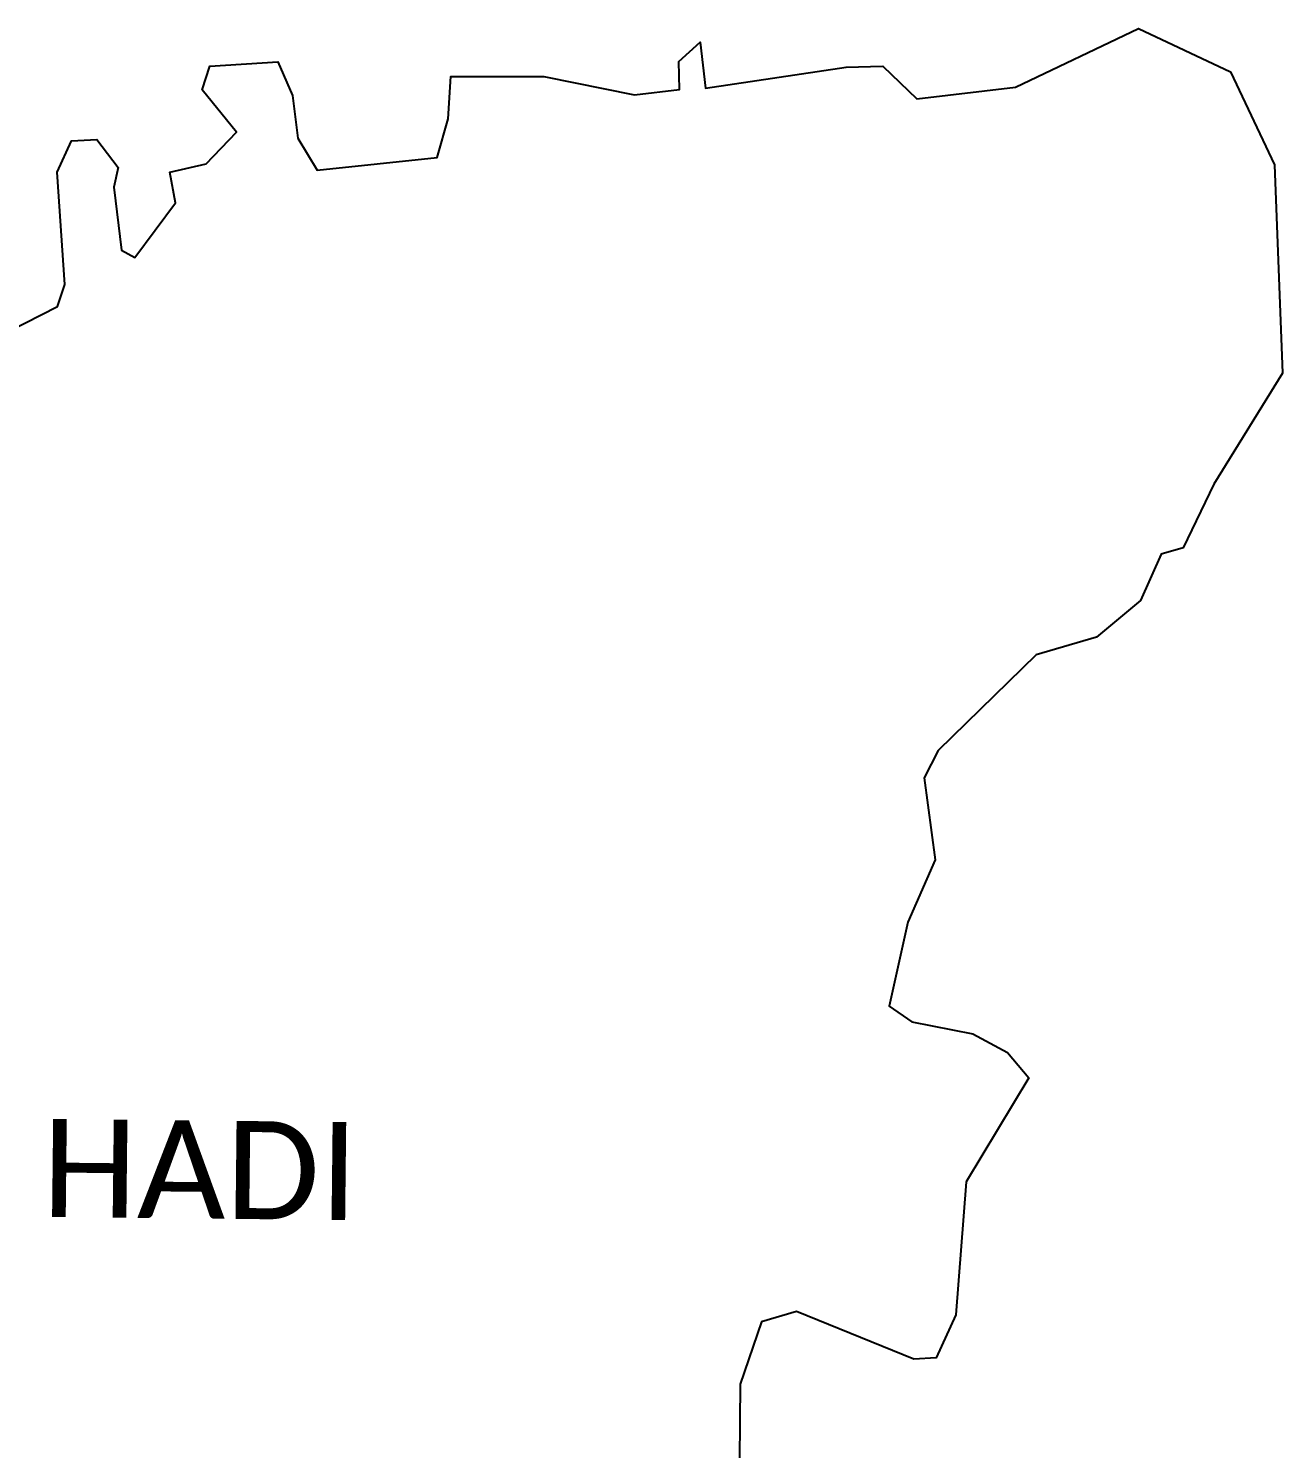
# Model space of a CAD drawing. Header units: metres. Extents: x 334231 to 338331, y 1781251 to 1785453.
# Drawn here: x 336269 to 338331, y 1783118 to 1785453 of the extents above; entities that cross this region are included whole.
import ezdxf

# ---------------------------------------------------------------- set-up
doc = ezdxf.new("R2010")
doc.units = ezdxf.units.M
doc.layers.add('VILLAGE NAME', color=250, linetype='Continuous')

msp = doc.modelspace()

# ---------------------------------------------------------------- linework, layer by layer
at = {"color": 6}
msp.add_lwpolyline([(336236, 1784954.2), (336316.4, 1784995.7), (336328.7, 1785031.7), (336316, 1785216.3), (336339.8, 1785267.8), (336381.2, 1785270.2), (336416.1, 1785224.1), (336409.1, 1785191.6), (336421.5, 1785088), (336443.9, 1785075.9), (336510.5, 1785165.8), (336501.2, 1785216.4), (336560.8, 1785229.9), (336610.9, 1785282), (336554.1, 1785351.8), (336566.9, 1785390.5), (336679, 1785397.8), (336703, 1785342.4), (336711.7, 1785272.4), (336743.3, 1785219.6), (336940.7, 1785240.3), (336958.6, 1785304), (336963.1, 1785373.8), (337115.9, 1785373.7), (337265.3, 1785343.4), (337339.1, 1785352), (337338.3, 1785398.4), (337373.2, 1785430), (337382, 1785354.3), (337613.1, 1785388.8), (337673.2, 1785390.4), (337729.1, 1785336.9), (337891.5, 1785356), (338093.6, 1785452.7), (338245.3, 1785381.2), (338317.5, 1785228.3), (338330.7, 1784886), (338217.7, 1784703.6), (338167.4, 1784598.9), (338131.3, 1784588.4), (338096.9, 1784512), (338024.5, 1784451.5), (337925.6, 1784422.8), (337764.4, 1784265.2), (337741.6, 1784220.5), (337759.4, 1784085.5), (337714.3, 1783983.3), (337683.9, 1783845.2), (337721.4, 1783819.3), (337821.6, 1783799.3), (337878.5, 1783768.6), (337913.7, 1783727.3), (337810.6, 1783556.3), (337793.5, 1783337.6), (337761.3, 1783267), (337724.6, 1783264.7), (337531.8, 1783342.8), (337473.9, 1783326.2), (337439.1, 1783223.5), (337437.5, 1783037.1)], dxfattribs=at)

# ---------------------------------------------------------------- texts
at = {"layer": 'VILLAGE NAME', "insert": (336292.2, 1783659.8), "char_height": 161.109, "attachment_point": 1, "rotation": 359.3742}
msp.add_mtext_dynamic_manual_height_columns('{\\fCalibri|b0|i0|c0|p34;HADI}', width=1589.786, gutter_width=805.5, heights=[0], dxfattribs=at)

doc.saveas('drawing.dxf')
